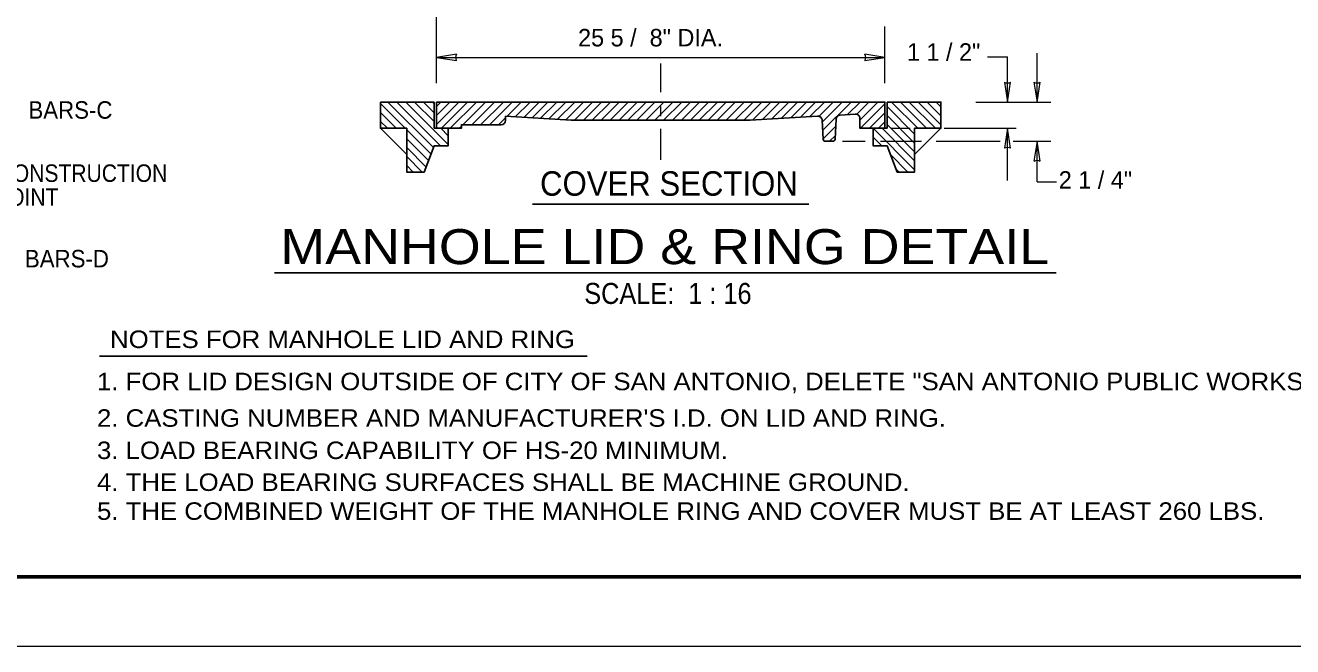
# Model space of a CAD drawing. Extents: x -76869 to -75695, y -468286 to -467583.
# Drawn here: x -76531.9 to -76350.9, y -468285.8 to -468197 of the extents above; entities that cross this region are included whole.
import ezdxf
from ezdxf.enums import TextEntityAlignment as Align

# ---------------------------------------------------------------- set-up
doc = ezdxf.new("R2010")
doc.units = 0
for name, color, linetype, lineweight in [('3', 7, 'Continuous', 25), ('4', 7, 'Continuous', 13), ('63', 7, 'Continuous', 53), ('7', 7, 'Continuous', 25)]:
    doc.layers.add(name, color=color, linetype=linetype, lineweight=lineweight)

msp = doc.modelspace()

# ---------------------------------------------------------------- linework, layer by layer
at = {"layer": '3'}
for p, q in [((-76473.54, -468207.991), (-76481.218, -468207.991)), ((-76473.54, -468207.991), (-76473.54, -468211.743)), ((-76408.848, -468207.991), (-76408.848, -468211.743)), ((-76416.128, -468210.422), (-76416.278, -468213.304)), ((-76413.396, -468209.702), (-76415.557, -468209.852)), ((-76481.218, -468211.743), (-76477.465, -468215.495)), ((-76417.989, -468213.304), (-76418.139, -468210.602)), ((-76410.859, -468211.743), (-76408.848, -468211.743)), ((-76401.17, -468211.743), (-76404.923, -468215.503)), ((-76416.608, -468213.604), (-76417.659, -468213.604))]:
    msp.add_line(p, q, dxfattribs=at)
at = {"layer": '3', "lineweight": 13}
for p, q in [((-76477.675, -468211.743), (-76481.218, -468208.201)), ((-76473.638, -468214.505), (-76480.16, -468207.991)), ((-76472.632, -468214.242), (-76478.884, -468207.991)), ((-76471.529, -468214.07), (-76477.608, -468207.991)), ((-76473.54, -468210.79), (-76476.34, -468207.991)), ((-76473.54, -468209.514), (-76475.064, -468207.991)), ((-76473.54, -468208.238), (-76473.788, -468207.991)), ((-76473.225, -468208.636), (-76472.58, -468207.991)), ((-76473.225, -468209.912), (-76471.304, -468207.991)), ((-76473.225, -468211.188), (-76470.028, -468207.991)), ((-76472.512, -468211.743), (-76468.76, -468207.991)), ((-76471.236, -468211.743), (-76467.484, -468207.991)), ((-76469.45, -468211.233), (-76466.208, -468207.991)), ((-76468.174, -468211.233), (-76464.932, -468207.991)), ((-76466.906, -468211.233), (-76463.664, -468207.991)), ((-76465.63, -468211.233), (-76462.388, -468207.991)), ((-76463.168, -468210.039), (-76461.112, -468207.991)), ((-76461.96, -468210.114), (-76459.844, -468207.991)), ((-76460.759, -468210.182), (-76458.568, -468207.991)), ((-76459.551, -468210.25), (-76457.292, -468207.991)), ((-76458.35, -468210.317), (-76456.016, -468207.991)), ((-76457.142, -468210.392), (-76454.748, -468207.991)), ((-76455.941, -468210.46), (-76453.472, -468207.991)), ((-76454.74, -468210.527), (-76452.196, -468207.991)), ((-76453.51, -468210.572), (-76450.928, -468207.991)), ((-76452.234, -468210.572), (-76449.652, -468207.991)), ((-76450.958, -468210.572), (-76448.376, -468207.991)), ((-76449.69, -468210.572), (-76447.108, -468207.991)), ((-76448.414, -468210.572), (-76445.832, -468207.991)), ((-76447.138, -468210.572), (-76444.556, -468207.991)), ((-76445.862, -468210.572), (-76443.28, -468207.991)), ((-76444.594, -468210.572), (-76442.012, -468207.991)), ((-76443.318, -468210.572), (-76440.736, -468207.991)), ((-76442.042, -468210.572), (-76439.46, -468207.991)), ((-76440.774, -468210.572), (-76438.192, -468207.991)), ((-76439.498, -468210.572), (-76436.916, -468207.991)), ((-76438.222, -468210.572), (-76435.64, -468207.991)), ((-76436.946, -468210.572), (-76434.365, -468207.991)), ((-76435.678, -468210.572), (-76433.096, -468207.991)), ((-76434.402, -468210.572), (-76431.82, -468207.991)), ((-76433.126, -468210.572), (-76430.545, -468207.991)), ((-76431.858, -468210.572), (-76429.276, -468207.991)), ((-76430.582, -468210.572), (-76428, -468207.991)), ((-76429.306, -468210.572), (-76426.725, -468207.991)), ((-76428.008, -468210.55), (-76425.456, -468207.991)), ((-76426.657, -468210.467), (-76424.18, -468207.991)), ((-76425.306, -468210.385), (-76422.905, -468207.991)), ((-76423.948, -468210.31), (-76421.629, -468207.991)), ((-76422.597, -468210.227), (-76420.36, -468207.991)), ((-76421.238, -468210.144), (-76419.085, -468207.991)), ((-76419.888, -468210.069), (-76417.809, -468207.991)), ((-76418.589, -468210.039), (-76416.54, -468207.991)), ((-76418.124, -468210.85), (-76415.265, -468207.991)), ((-76418.056, -468212.058), (-76413.989, -468207.991)), ((-76414.507, -468209.777), (-76412.713, -468207.991)), ((-76413.193, -468209.739), (-76411.444, -468207.991)), ((-76412.735, -468210.557), (-76410.169, -468207.991)), ((-76412.645, -468211.743), (-76409.163, -468208.261)), ((-76404.923, -468212.569), (-76408.848, -468208.644)), ((-76404.48, -468211.743), (-76408.232, -468207.991)), ((-76403.204, -468211.743), (-76406.957, -468207.991)), ((-76401.928, -468211.743), (-76405.681, -468207.991)), ((-76401.17, -468211.225), (-76404.405, -468207.991)), ((-76401.17, -468209.957), (-76403.137, -468207.991)), ((-76401.17, -468208.681), (-76401.861, -468207.991)), ((-76478.951, -468211.743), (-76481.218, -468209.477)), ((-76464.354, -468211.233), (-76463.349, -468210.227)), ((-76411.377, -468211.743), (-76409.163, -468209.529)), ((-76404.923, -468213.844), (-76408.848, -468209.919)), ((-76480.227, -468211.743), (-76481.218, -468210.752)), ((-76473.991, -468215.428), (-76477.465, -468211.953)), ((-76471.529, -468212.801), (-76472.587, -468211.743)), ((-76469.96, -468211.743), (-76469.653, -468211.435)), ((-76417.989, -468213.267), (-76416.18, -468211.458)), ((-76404.923, -468217.664), (-76410.844, -468211.743)), ((-76410.101, -468211.743), (-76409.163, -468210.805)), ((-76404.923, -468216.389), (-76409.568, -468211.743)), ((-76404.923, -468215.12), (-76408.848, -468211.195)), ((-76474.343, -468216.351), (-76477.465, -468213.229)), ((-76417.058, -468213.604), (-76416.248, -468212.801)), ((-76409.621, -468214.242), (-76410.859, -468213.004)), ((-76474.696, -468217.274), (-76477.465, -468214.505)), ((-76475.244, -468217.995), (-76477.465, -468215.773)), ((-76405.868, -468217.995), (-76408.375, -468215.488)), ((-76476.52, -468217.995), (-76477.465, -468217.049)), ((-76407.137, -468217.995), (-76407.594, -468217.544))]:
    msp.add_line(p, q, dxfattribs=at)
at = {"layer": '3'}
for points in [[(-76481.218, -468207.991), (-76481.218, -468211.743), (-76477.465, -468211.743)], [(-76473.225, -468207.991), (-76409.163, -468207.991), (-76409.163, -468211.743), (-76412.735, -468211.743), (-76412.735, -468210.332)], [(-76463.979, -468211.233), (-76469.653, -468211.233), (-76469.653, -468211.743), (-76473.225, -468211.743), (-76473.225, -468207.991)], [(-76408.848, -468207.991), (-76401.17, -468207.991), (-76401.17, -468211.743), (-76404.923, -468211.743)], [(-76418.799, -468210.002), (-76428.406, -468210.572), (-76453.982, -468210.572), (-76463.349, -468210.032), (-76463.349, -468210.602)], [(-76477.465, -468211.743), (-76477.465, -468217.995), (-76474.966, -468217.995), (-76473.54, -468214.242), (-76471.529, -468214.242), (-76471.529, -468211.743), (-76473.54, -468211.743)], [(-76404.923, -468211.743), (-76404.923, -468217.995), (-76407.422, -468217.995), (-76408.848, -468214.242), (-76410.859, -468214.242), (-76410.859, -468211.743)]]:
    msp.add_lwpolyline(points, dxfattribs=at)
for centre, radius, start, end in [((-76418.75, -468210.636), 0.625, 2.88862, 93.33555), ((-76415.51, -468210.466), 0.625, 93.71529, 177.15534), ((-76413.361, -468210.334), 0.625, 0, 93.28924), ((-76463.979, -468210.602), 0.63, 270, 0), ((-76417.662, -468213.292), 0.313, 183.01279, 270), ((-76416.604, -468213.292), 0.313, 270, 356.98721)]:
    msp.add_arc(centre, radius, start, end, dxfattribs=at)
at = {"layer": '4'}
for p, q in [((-76473.225, -468205.276), (-76473.225, -468168.804)), ((-76409.163, -468205.276), (-76409.163, -468197.173)), ((-76394.527, -468201.511), (-76391.654, -468201.511)), ((-76391.654, -468207.991), (-76391.654, -468201.511)), ((-76387.421, -468207.991), (-76387.421, -468201.005)), ((-76473.225, -468201.616), (-76409.163, -468201.616)), ((-76441.194, -468202.467), (-76441.194, -468206.58)), ((-76441.194, -468208.621), (-76441.194, -468210.002)), ((-76396.157, -468207.991), (-76385.47, -468207.991)), ((-76441.194, -468211.811), (-76441.194, -468216.238)), ((-76408.202, -468211.743), (-76405.538, -468211.743)), ((-76400.697, -468211.743), (-76390.393, -468211.743)), ((-76391.654, -468219.201), (-76391.654, -468211.743)), ((-76415.227, -468213.604), (-76411.985, -468213.604)), ((-76409.816, -468213.604), (-76403.94, -468213.604)), ((-76401.831, -468213.604), (-76392.712, -468213.604)), ((-76390.848, -468213.604), (-76385.47, -468213.604)), ((-76387.421, -468219.397), (-76387.421, -468213.604)), ((-76387.421, -468219.397), (-76384.66, -468219.397))]:
    msp.add_line(p, q, dxfattribs=at)
for points in [[(-76470.373, -468201.166), (-76473.225, -468201.616), (-76470.373, -468202.066)], [(-76412.015, -468202.066), (-76409.163, -468201.616), (-76412.015, -468201.166)], [(-76392.104, -468205.139), (-76391.654, -468207.991), (-76391.204, -468205.139)], [(-76387.872, -468205.139), (-76387.421, -468207.991), (-76386.971, -468205.139)], [(-76391.204, -468214.595), (-76391.654, -468211.743), (-76392.104, -468214.595)], [(-76386.971, -468216.456), (-76387.421, -468213.604), (-76387.872, -468216.456)]]:
    msp.add_lwpolyline(points, dxfattribs=at)
for centre, start, end in [((-76469.587, -468201.615), 149.76213, 210.37693), ((-76412.801, -468201.617), 329.76213, 30.37693), ((-76391.655, -468204.353), 239.76213, 300.37693), ((-76387.422, -468204.353), 239.76213, 300.37693), ((-76391.653, -468215.381), 59.76213, 120.37693), ((-76387.421, -468217.242), 59.76213, 120.37693)]:
    msp.add_arc(centre, 0.901, start, end, dxfattribs=at)
at = {"layer": '63', "lineweight": 13}
msp.add_lwpolyline([(-76868.683, -467845.818), (-76188.683, -467845.818), (-76188.683, -468285.818), (-76868.683, -468285.818)], close=True, dxfattribs=at)
at = {"layer": '63', "lineweight": 60}
msp.add_lwpolyline([(-76838.683, -467855.818), (-76198.683, -467855.818), (-76198.683, -468275.818), (-76838.683, -468275.818)], close=True, dxfattribs=at)
at = {"layer": '7'}
for p, q in [((-76459.499, -468222.58), (-76420.046, -468222.58)), ((-76496.334, -468232.386), (-76384.705, -468232.386)), ((-76521.329, -468244.299), (-76451.71, -468244.299))]:
    msp.add_line(p, q, dxfattribs=at)

# ---------------------------------------------------------------- texts
at = {"layer": '4'}
for s, p in [('25 5 /  8" DIA.', (-76452.99, -468200.041)), ('1 1 / 2"', (-76406.013, -468202.088)), ('2 1 / 4"', (-76384.332, -468220.374))]:
    msp.add_text(s, height=2.5, dxfattribs=at).set_placement(p)
for s, height, width, p in [('COVER SECTION', 3.5, 0.95, (-76458.416, -468221.38)), ('SCALE:  1 : 16', 3.002, 0.9, (-76452.107, -468236.84)), ('1. FOR LID DESIGN OUTSIDE OF CITY OF SAN ANTONIO, DELETE "SAN ANTONIO PUBLIC WORKS DEPT.".', 2.5, 1.1, (-76521.699, -468249.171)), ("2. CASTING NUMBER AND MANUFACTURER'S I.D. ON LID AND RING.", 2.5, 1.1, (-76521.699, -468254.395)), ('3. LOAD BEARING CAPABILITY OF HS-20 MINIMUM. ', 2.5, 1.1, (-76521.699, -468259.008)), ('4. THE LOAD BEARING SURFACES SHALL BE MACHINE GROUND.', 2.5, 1.1, (-76521.699, -468263.564)), ('5. THE COMBINED WEIGHT OF THE MANHOLE RING AND COVER MUST BE AT LEAST 260 LBS.', 2.5, 1.1, (-76521.699, -468267.695))]:
    msp.add_text(s, height=height, dxfattribs=dict(at, width=width)).set_placement(p)
for s, height, width, p in [('MANHOLE LID & RING DETAIL', 5, 1.15, (-76440.61, -468231.155)), ('NOTES FOR MANHOLE LID AND RING', 2.5, 1.1, (-76486.635, -468243.143))]:
    msp.add_text(s, height=height, dxfattribs=dict(at, width=width)).set_placement(p, align=Align.CENTER)
at = {"layer": '7'}
for s, width, p in [('BARS-C', 0.95, (-76531.495, -468210.375)), ('CONSTRUCTION', 0.9, (-76535.896, -468219.404)), ('JOINT', 0.9, (-76535.896, -468222.818)), ('BARS-D', 0.95, (-76531.996, -468231.622))]:
    msp.add_text(s, height=2.5, dxfattribs=dict(at, width=width)).set_placement(p)

doc.saveas('drawing.dxf')
